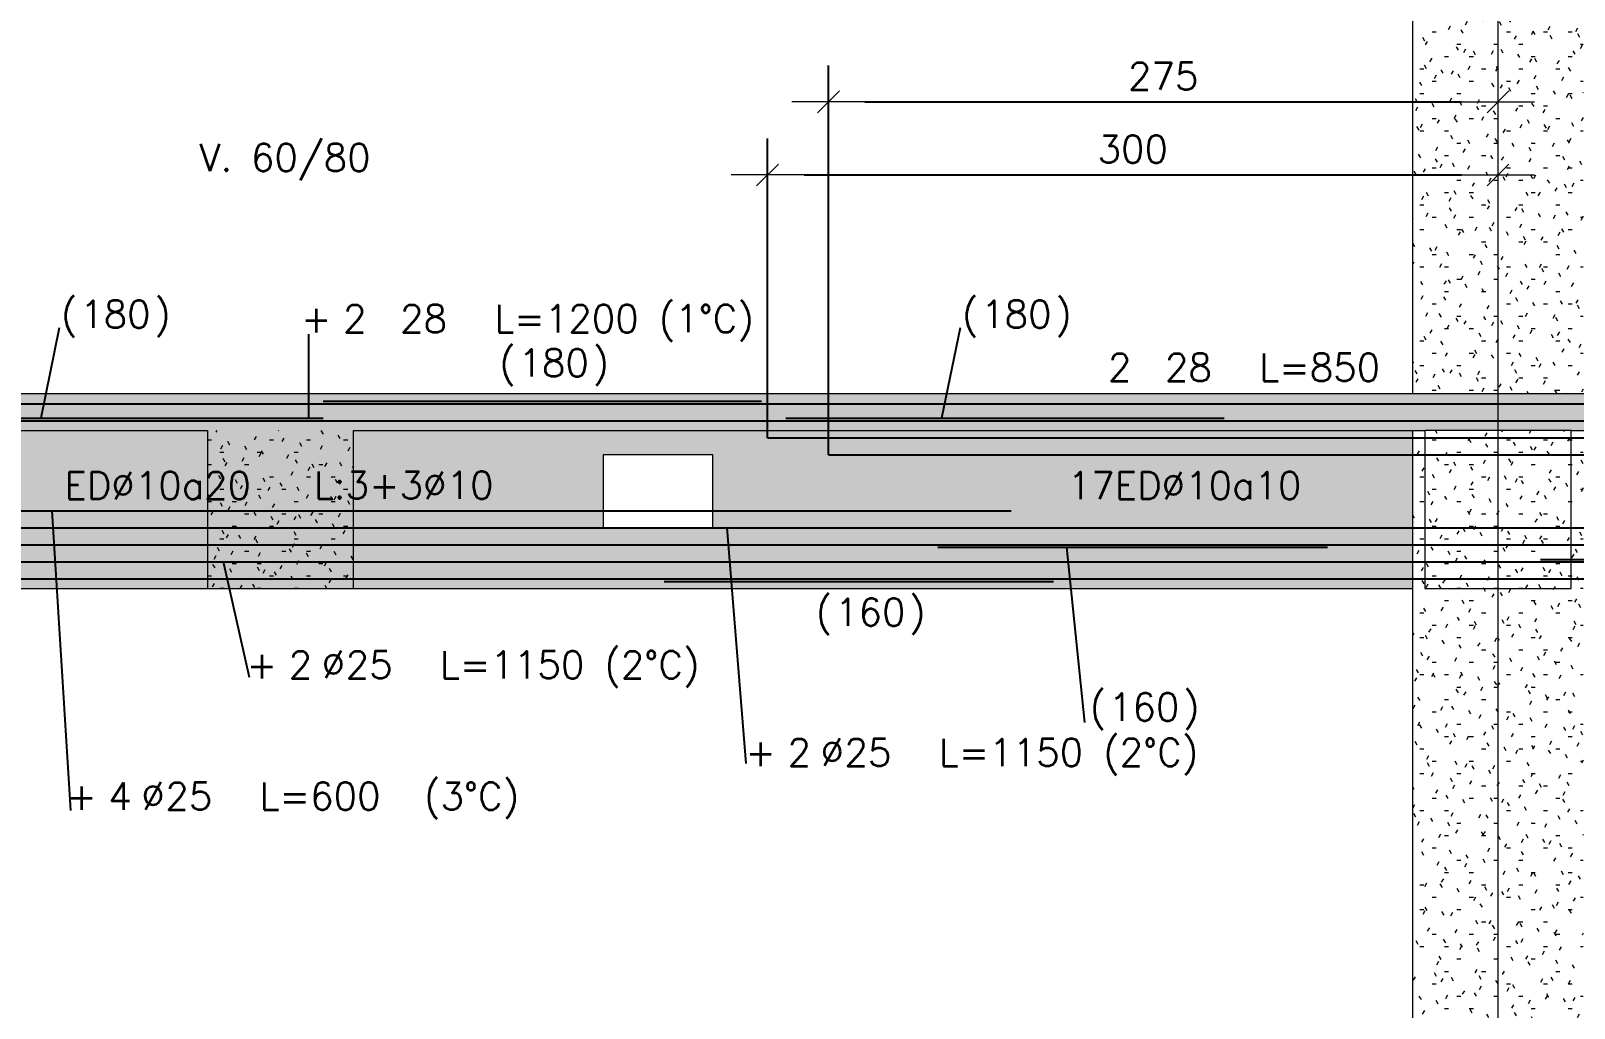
# Model space of a CAD drawing. Extents: x -3544 to 11711, y -11366 to 8565.
# Drawn here: x 3784 to 4418, y 2767 to 3168 of the extents above; entities that cross this region are included whole.
import ezdxf
from ezdxf.enums import TextEntityAlignment as Align

# ---------------------------------------------------------------- set-up
doc = ezdxf.new("R2010")
doc.units = 0
doc.header["$LTSCALE"] = 30
doc.header["$MEASUREMENT"] = 0
doc.linetypes.add('EJE2$0$RLE-PROYECCION', pattern=[0.71438, 0.47625, -0.23813])
doc.layers.get('0').update_dxf_attribs({"linetype": 'CONTINUOUS'})
doc.layers.add('EJE2$0$RLA-ACHURADO', color=30, linetype='EJE2$0$RLE-PROYECCION', lineweight=15, transparency=0.7)
for name, color, linetype, lineweight in [('EJE2$0$RLA-CONTORNO', 30, 'CONTINUOUS', 15), ('EJE2$0$RLA-COTAS', 7, 'CONTINUOUS', 9), ('EJE2$0$RLA-EJES', 1, 'CONTINUOUS', 9), ('EJE2$0$RLA-TEXTOS-1', 9, 'CONTINUOUS', 9)]:
    doc.layers.add(name, color=color, linetype=linetype, lineweight=lineweight)
doc.layers.add('EJE2$0$RLA-FE', color=7, linetype='CONTINUOUS')
doc.layers.add('EJE2$0$RLA-TEXTOS-FE', color=9, linetype='CONTINUOUS')
doc.styles.add('EJE2$0$RomanS', font='romans.shx', dxfattribs={"height": 11.25})
doc.dimstyles.new('EJE2$0$ING-50', dxfattribs={"dimscale": 50, "dimtxt": 0.27, "dimasz": 0.3, "dimexe": 0, "dimexo": 0, "dimgap": 0.1, "dimtad": 1, "dimdec": 1, "dimzin": 12, "dimdsep": 46, "dimtxsty": 'EJE2$0$RomanS', "dimblk": 'EJE2$0$TICK1', "dimblk1": 'EJE2$0$TICK1', "dimblk2": 'EJE2$0$TICK1', "dimcen": 0.09, "dimclrd": 2, "dimclre": 1, "dimclrt": 3, "dimadec": 0, "dimazin": 0, "dimtfac": 1, "dimtdec": 0, "dimtix": 1, "dimtmove": 2, "dimatfit": 3, "dimldrblk": 'EJE2$0$TICK1', "dimfxl": 0, "dimfxlon": 1, "dimtolj": 1, "dimtzin": 0, "dimarcsym": 0})
pattern_1 = [(0, (-1898.762, -1266.802), (20.32, 5.08), [1.676, -13.564, 1.676, -13.564, -81.28]), (0, (-1898.762, -1266.802), (20.32, 5.08), [-30.48, 1.676, -28.804, 1.676, -13.564, -35.56]), (0, (-1898.762, -1266.802), (20.32, 5.08), [-76.2, 1.676, -8.484, 1.676, -23.724]), (120, (-1891.142, -1264.262), (-14.559409, 15.057636), [1.676, -13.564, 1.676, -13.564, -81.28]), (120, (-1891.142, -1264.262), (-14.559409, 15.057636), [-30.48, 1.676, -28.804, 1.676, -13.564, -35.56]), (120, (-1891.142, -1264.262), (-14.559409, 15.057636), [-76.2, 1.676, -8.484, 1.676, -23.724]), (240, (-1888.602, -1254.102), (-5.760591, -20.137636), [1.676, -13.564, 1.676, -13.564, -81.28]), (240, (-1888.602, -1254.102), (-5.760591, -20.137636), [-30.48, 1.676, -28.804, 1.676, -13.564, -35.56]), (240, (-1888.602, -1254.102), (-5.760591, -20.137636), [-76.2, 1.676, -8.484, 1.676, -23.724])]

# ---------------------------------------------------------------- blocks, each defined once
blk = doc.blocks.new('*U242')
at = {"layer": 'EJE2$0$RLA-FE'}
for p, q in [((0, 0), (1068.21, 0)), ((1068.21, 0), (1118.21, 0)), ((1118.21, 0), (1150, 0)), ((1150, 0), (1150, 0))]:
    blk.add_line(p, q, dxfattribs=at)
at = {"layer": 'EJE2$0$RLA-FE', "color": 3, "style": 'EJE2$0$RomanS', "flags": 8}
for tag, p in [('F=', (546.1, 9.32)), ('NUM', (560.51, 9.32))]:
    blk.add_attdef(tag, text='', height=11.25, dxfattribs=at).set_placement(p, align=Align.RIGHT)
at = {"layer": 'EJE2$0$RLA-FE', "color": 3, "style": 'EJE2$0$RomanS'}
for tag, p, flags in [('PHI', (564.41, 9.54), 14), ('DIAM', (574.26, 9.32), 12), ('MINUS', (596.28, 9.32), 13), ('MARK', (609.68, 9.32), 13), ('TEXTO_FE1', (612.98, 9.32), 8), ('TEXTO_FE2', (680.5, 9.34), 8), ('TIPO', (573.8, -75.78), 13), ('NVECES', (559.93, -94.72), 13), ('NUMFE', (563.86, -114.48), 13), ('CAPA', (572.06, -133.6), 13), ('DESPLAZA', (278.34, -151.59), 13), ('ESPACIO', (284.39, -169.95), 13), ('CANT', (298.23, -188.75), 13)]:
    blk.add_attdef(tag, p, '', height=11.25, dxfattribs=dict(at, flags=flags))
blk = doc.blocks.new('*U240')
at = {"layer": 'EJE2$0$RLA-FE'}
for q in [(0, 0), (768.21, 0)]:
    blk.add_line((0, 0), q, dxfattribs=at)
at = {"layer": 'EJE2$0$RLA-FE', "color": 3, "style": 'EJE2$0$RomanS', "flags": 8}
for tag, p in [('F=', (317.56, 9.32)), ('NUM', (331.97, 9.32))]:
    blk.add_attdef(tag, text='', height=11.25, dxfattribs=at).set_placement(p, align=Align.RIGHT)
at = {"layer": 'EJE2$0$RLA-FE', "color": 3, "style": 'EJE2$0$RomanS'}
for tag, p, flags in [('PHI', (335.87, 9.54), 14), ('DIAM', (345.72, 9.32), 12), ('MINUS', (367.74, 9.32), 13), ('MARK', (381.13, 9.32), 13), ('TEXTO_FE1', (384.43, 9.32), 8), ('TEXTO_FE2', (451.96, 9.34), 8), ('TIPO', (423.8, -75.78), 13), ('NVECES', (409.93, -94.72), 13), ('NUMFE', (413.86, -114.48), 13), ('CAPA', (422.06, -133.6), 13), ('DESPLAZA', (278.34, -151.59), 13), ('ESPACIO', (284.39, -169.95), 13), ('CANT', (298.23, -188.75), 13)]:
    blk.add_attdef(tag, p, '', height=11.25, dxfattribs=dict(at, flags=flags))
blk = doc.blocks.new('*U37')
at = {"layer": 'EJE2$0$RLA-FE', "color": 6}
blk.add_line((0, 1), (180, 1), dxfattribs=at)
at = {"layer": 'EJE2$0$RLA-FE', "color": 3, "style": 'EJE2$0$RomanS', "flags": 8}
for tag, p in [('(', (75.66, 11.14)), ('EMP', (94.68, 11.14)), (')', (113.99, 11.14))]:
    blk.add_attdef(tag, text='', height=11.25, dxfattribs=at).set_placement(p, align=Align.CENTER)
blk = doc.blocks.new('*U241')
at = {"layer": 'EJE2$0$RLA-FE'}
for p, q in [((0, 0), (1068.21, 0)), ((1068.21, 0), (1118.21, 0)), ((1118.21, 0), (1150, 0)), ((1150, 0), (1150, 0))]:
    blk.add_line(p, q, dxfattribs=at)
at = {"layer": 'EJE2$0$RLA-FE', "color": 3, "style": 'EJE2$0$RomanS', "flags": 8}
for tag, p in [('F=', (421.48, 36.32)), ('NUM', (435.89, 36.32))]:
    blk.add_attdef(tag, text='', height=11.25, dxfattribs=at).set_placement(p, align=Align.RIGHT)
at = {"layer": 'EJE2$0$RLA-FE', "color": 3, "style": 'EJE2$0$RomanS'}
for tag, p, flags in [('PHI', (439.78, 36.54), 14), ('DIAM', (449.64, 36.32), 12), ('MINUS', (471.66, 36.32), 13), ('MARK', (485.05, 36.32), 13), ('TEXTO_FE1', (488.35, 36.32), 8), ('TEXTO_FE2', (555.87, 36.34), 8), ('TIPO', (573.8, -75.78), 13), ('NVECES', (559.93, -94.72), 13), ('NUMFE', (563.86, -114.48), 13), ('CAPA', (572.06, -133.6), 13), ('DESPLAZA', (278.34, -151.59), 13), ('ESPACIO', (284.39, -169.95), 13), ('CANT', (298.23, -188.75), 13)]:
    blk.add_attdef(tag, p, '', height=11.25, dxfattribs=dict(at, flags=flags))
blk = doc.blocks.new('*U107')
at = {"layer": 'EJE2$0$RLA-FE'}
for p, q in [((0, 0), (0, 0)), ((0, 0), (468.21, 0)), ((468.21, 0), (518.21, 0)), ((518.21, 0), (550, 0)), ((550, 0), (550, 0))]:
    blk.add_line(p, q, dxfattribs=at)
at = {"layer": 'EJE2$0$RLA-FE', "color": 3, "style": 'EJE2$0$RomanS', "flags": 8}
for tag, p in [('F=', (183.44, 36.32)), ('NUM', (197.85, 36.32))]:
    blk.add_attdef(tag, text='', height=11.25, dxfattribs=at).set_placement(p, align=Align.RIGHT)
at = {"layer": 'EJE2$0$RLA-FE', "color": 3, "style": 'EJE2$0$RomanS'}
for tag, p, flags in [('PHI', (201.74, 36.54), 14), ('DIAM', (211.6, 36.32), 12), ('MINUS', (233.62, 36.32), 13), ('MARK', (247.01, 36.32), 13), ('TEXTO_FE1', (250.31, 36.32), 8), ('TEXTO_FE2', (317.83, 36.34), 8), ('TIPO', (273.8, -75.78), 13), ('NVECES', (259.93, -94.72), 13), ('NUMFE', (263.86, -114.48), 13), ('CAPA', (272.06, -133.6), 13), ('DESPLAZA', (278.34, -151.59), 13), ('ESPACIO', (284.39, -169.95), 13), ('CANT', (298.23, -188.75), 13)]:
    blk.add_attdef(tag, p, '', height=11.25, dxfattribs=dict(at, flags=flags))
blk = doc.blocks.new('*U42')
at = {"layer": 'EJE2$0$RLA-FE', "color": 6}
blk.add_line((0, 1), (180, 1), dxfattribs=at)
at = {"layer": 'EJE2$0$RLA-FE', "color": 3, "style": 'EJE2$0$RomanS', "flags": 8}
for tag, p in [('(', (75.66, 38.14)), (')', (113.99, 38.14)), ('EMP', (94.68, 38.14))]:
    blk.add_attdef(tag, text='', height=11.25, dxfattribs=at).set_placement(p, align=Align.CENTER)
blk = doc.blocks.new('EJE2$0$TICK1')
for points in [[(-1, 0), (1, 0)], [(-0.3, -0.3), (0.3, 0.3)]]:
    blk.add_lwpolyline(points)
blk = doc.blocks.new('*D124')
at = {"layer": 'EJE2$0$RLA-COTAS', "color": 2, "lineweight": -2, "transparency": 16777216}
blk.add_line((1320.48, 877), (1590.48, 877), dxfattribs=at)
at = {"layer": 'EJE2$0$RLA-COTAS', "color": 2, "lineweight": -2, "transparency": 16777216, "xscale": 15, "yscale": 15, "zscale": 15, "rotation": 180}
blk.add_blockref('EJE2$0$TICK1', (1305.48, 877), dxfattribs=at)
at = {"layer": 'EJE2$0$RLA-COTAS', "color": 2, "lineweight": -2, "transparency": 16777216, "xscale": 15, "yscale": 15, "zscale": 15}
blk.add_blockref('EJE2$0$TICK1', (1605.48, 877), dxfattribs=at)
at = {"layer": 'EJE2$0$RLA-COTAS', "color": 3, "transparency": 16777216, "insert": (1455.48, 887.63), "char_height": 11.25, "attachment_point": 5, "style": 'EJE2$0$RomanS'}
blk.add_mtext('\\A1;300', dxfattribs=at)
blk = doc.blocks.new('*U128')
at = {"layer": 'EJE2$0$RLA-FE'}
for q in [(0, 0), (1068.21, 0)]:
    blk.add_line((0, 0), q, dxfattribs=at)
at = {"layer": 'EJE2$0$RLA-FE', "color": 3, "style": 'EJE2$0$RomanS'}
for tag, p, flags in [('PHI', (473.39, 96.54), 14), ('DIAM', (483.24, 96.32), 12), ('MINUS', (505.26, 96.32), 13), ('MARK', (518.65, 96.32), 13), ('TEXTO_FE1', (521.95, 96.32), 8), ('TEXTO_FE2', (589.47, 96.34), 8), ('TIPO', (573.8, -75.78), 13), ('NVECES', (559.93, -94.72), 13), ('NUMFE', (563.86, -114.48), 13), ('CAPA', (572.06, -133.6), 13), ('DESPLAZA', (278.34, -151.59), 13), ('ESPACIO', (284.39, -169.95), 13), ('CANT', (298.23, -188.75), 13)]:
    blk.add_attdef(tag, p, '', height=11.25, dxfattribs=dict(at, flags=flags))
at = {"layer": 'EJE2$0$RLA-FE', "color": 3, "style": 'EJE2$0$RomanS', "flags": 8}
for tag, p in [('F=', (455.08, 96.32)), ('NUM', (469.49, 96.32))]:
    blk.add_attdef(tag, text='', height=11.25, dxfattribs=at).set_placement(p, align=Align.RIGHT)
blk = doc.blocks.new('*D122')
at = {"layer": 'EJE2$0$RLA-COTAS', "color": 2, "lineweight": -2, "transparency": 16777216}
blk.add_line((1345.48, 907), (1590.48, 907), dxfattribs=at)
at = {"layer": 'EJE2$0$RLA-COTAS', "color": 2, "lineweight": -2, "transparency": 16777216, "xscale": 15, "yscale": 15, "zscale": 15, "rotation": 180}
blk.add_blockref('EJE2$0$TICK1', (1330.48, 907), dxfattribs=at)
at = {"layer": 'EJE2$0$RLA-COTAS', "color": 2, "lineweight": -2, "transparency": 16777216, "xscale": 15, "yscale": 15, "zscale": 15}
blk.add_blockref('EJE2$0$TICK1', (1605.48, 907), dxfattribs=at)
at = {"layer": 'EJE2$0$RLA-COTAS', "color": 3, "transparency": 16777216, "insert": (1467.98, 917.63), "char_height": 11.25, "attachment_point": 5, "style": 'EJE2$0$RomanS'}
blk.add_mtext('\\A1;275', dxfattribs=at)
blk = doc.blocks.new('*U239')
at = {"layer": 'EJE2$0$RLA-FE'}
for q in [(0, 0), (1118.21, 0)]:
    blk.add_line((0, 0), q, dxfattribs=at)
at = {"layer": 'EJE2$0$RLA-FE', "color": 3, "style": 'EJE2$0$RomanS', "flags": 8}
for tag, p in [('F=', (493.76, 66.32)), ('NUM', (508.17, 66.32))]:
    blk.add_attdef(tag, text='', height=11.25, dxfattribs=at).set_placement(p, align=Align.RIGHT)
at = {"layer": 'EJE2$0$RLA-FE', "color": 3, "style": 'EJE2$0$RomanS'}
for tag, p, flags in [('PHI', (512.06, 66.54), 14), ('DIAM', (521.92, 66.32), 12), ('MINUS', (543.94, 66.32), 13), ('MARK', (557.33, 66.32), 13), ('TEXTO_FE1', (560.63, 66.32), 8), ('TEXTO_FE2', (628.15, 66.34), 8), ('TIPO', (598.8, -75.78), 13), ('NVECES', (584.93, -94.72), 13), ('NUMFE', (588.86, -114.48), 13), ('CAPA', (597.06, -133.6), 13), ('DESPLAZA', (278.34, -151.59), 13), ('ESPACIO', (284.39, -169.95), 13), ('CANT', (298.23, -188.75), 13)]:
    blk.add_attdef(tag, p, '', height=11.25, dxfattribs=dict(at, flags=flags))
blk = doc.blocks.new('*U238')
at = {"layer": 'EJE2$0$RLA-FE'}
for q in [(0, 0), (1018.21, 0)]:
    blk.add_line((0, 0), q, dxfattribs=at)
at = {"layer": 'EJE2$0$RLA-FE', "color": 3, "style": 'EJE2$0$RomanS', "flags": 8}
for tag, p in [('F=', (496.56, 36.32)), ('NUM', (510.97, 36.32))]:
    blk.add_attdef(tag, text='', height=11.25, dxfattribs=at).set_placement(p, align=Align.RIGHT)
at = {"layer": 'EJE2$0$RLA-FE', "color": 3, "style": 'EJE2$0$RomanS'}
for tag, p, flags in [('PHI', (514.86, 36.54), 14), ('DIAM', (524.72, 36.32), 12), ('MINUS', (546.74, 36.32), 13), ('MARK', (560.13, 36.32), 13), ('TEXTO_FE1', (563.43, 36.32), 8), ('TEXTO_FE2', (630.95, 36.34), 8), ('TIPO', (548.8, -75.78), 13), ('NVECES', (534.93, -94.72), 13), ('NUMFE', (538.86, -114.48), 13), ('CAPA', (547.06, -133.6), 13), ('DESPLAZA', (278.34, -151.59), 13), ('ESPACIO', (284.39, -169.95), 13), ('CANT', (298.23, -188.75), 13)]:
    blk.add_attdef(tag, p, '', height=11.25, dxfattribs=dict(at, flags=flags))
blk = doc.blocks.new('*U261')
at = {"layer": 'EJE2$0$RLA-FE'}
for p, q in [((0, 0), (1068.21, 0)), ((1068.21, 0), (1118.21, 0)), ((1118.21, 0), (1150, 0)), ((1150, 0), (1150, 0))]:
    blk.add_line(p, q, dxfattribs=at)
at = {"layer": 'EJE2$0$RLA-FE', "color": 3, "style": 'EJE2$0$RomanS', "flags": 8}
for tag, p in [('F=', (390.43, -19.89)), ('NUM', (404.84, -19.89))]:
    blk.add_attdef(tag, text='', height=11.25, dxfattribs=at).set_placement(p, align=Align.RIGHT)
at = {"layer": 'EJE2$0$RLA-FE', "color": 3, "style": 'EJE2$0$RomanS'}
for tag, p, flags in [('PHI', (408.74, -19.68), 12), ('DIAM', (418.59, -19.89), 12), ('MINUS', (440.61, -19.89), 13), ('MARK', (454, -19.89), 13), ('TEXTO_FE1', (457.3, -19.89), 8), ('TEXTO_FE2', (524.83, -19.88), 8), ('TIPO', (573.8, -57.92), 13), ('NVECES', (559.93, -76.86), 13), ('NUMFE', (563.86, -96.62), 13), ('CAPA', (572.06, -115.74), 13), ('DESPLAZA', (277.18, -134.17), 13), ('ESPACIO', (283.22, -152.53), 13), ('CANT', (297.06, -171.33), 13)]:
    blk.add_attdef(tag, p, '', height=11.25, dxfattribs=dict(at, flags=flags))
blk = doc.blocks.new('*U264')
at = {"layer": 'EJE2$0$RLA-FE'}
blk.add_line((0, 0), (1068.21, 0), dxfattribs=at)
at = {"layer": 'EJE2$0$RLA-FE', "color": 3, "style": 'EJE2$0$RomanS', "flags": 8}
for tag, p in [('F=', (441.1, -47.89)), ('NUM', (455.51, -47.89))]:
    blk.add_attdef(tag, text='', height=11.25, dxfattribs=at).set_placement(p, align=Align.RIGHT)
at = {"layer": 'EJE2$0$RLA-FE', "color": 3, "style": 'EJE2$0$RomanS'}
for tag, p, flags in [('PHI', (459.41, -47.68), 12), ('DIAM', (469.26, -47.89), 12), ('MINUS', (491.28, -47.89), 13), ('MARK', (504.67, -47.89), 13), ('TEXTO_FE1', (507.98, -47.89), 8), ('TEXTO_FE2', (575.5, -47.88), 8), ('TIPO', (573.8, -57.92), 13), ('NVECES', (559.93, -76.86), 13), ('NUMFE', (563.86, -96.62), 13), ('CAPA', (572.06, -115.74), 13), ('DESPLAZA', (277.18, -134.17), 13), ('ESPACIO', (283.22, -152.53), 13), ('CANT', (297.06, -171.33), 13)]:
    blk.add_attdef(tag, p, '', height=11.25, dxfattribs=dict(at, flags=flags))
blk = doc.blocks.new('*U262')
at = {"layer": 'EJE2$0$RLA-FE'}
for p, q in [((0, 0), (1068.21, 0)), ((1068.21, 0), (1118.21, 0)), ((1118.21, 0), (1150, 0)), ((1150, 0), (1150, 0))]:
    blk.add_line(p, q, dxfattribs=at)
at = {"layer": 'EJE2$0$RLA-FE', "color": 3, "style": 'EJE2$0$RomanS'}
for tag, p, flags in [('TIPO', (573.8, -57.92), 13), ('PHI', (463.24, -72.68), 12), ('DIAM', (473.1, -72.89), 12), ('MINUS', (495.12, -72.89), 13), ('MARK', (508.51, -72.89), 13), ('TEXTO_FE1', (511.81, -72.89), 8), ('TEXTO_FE2', (579.33, -72.88), 8), ('NVECES', (559.93, -76.86), 13), ('NUMFE', (563.86, -96.62), 13), ('CAPA', (572.06, -115.74), 13), ('DESPLAZA', (277.18, -134.17), 13), ('ESPACIO', (283.22, -152.53), 13), ('CANT', (297.06, -171.33), 13)]:
    blk.add_attdef(tag, p, '', height=11.25, dxfattribs=dict(at, flags=flags))
at = {"layer": 'EJE2$0$RLA-FE', "color": 3, "style": 'EJE2$0$RomanS', "flags": 8}
for tag, p in [('F=', (444.94, -72.89)), ('NUM', (459.35, -72.89))]:
    blk.add_attdef(tag, text='', height=11.25, dxfattribs=at).set_placement(p, align=Align.RIGHT)
blk = doc.blocks.new('*U141')
at = {"layer": 'EJE2$0$RLA-FE'}
blk.add_line((0, 0), (1068.21, 0), dxfattribs=at)
at = {"layer": 'EJE2$0$RLA-FE', "color": 3, "style": 'EJE2$0$RomanS'}
for tag, p, flags in [('TIPO', (573.8, -57.92), 13), ('NVECES', (559.93, -76.86), 13), ('PHI', (501.74, -97.68), 12), ('DIAM', (511.6, -97.89), 12), ('MINUS', (533.62, -97.89), 13), ('MARK', (547.01, -97.89), 13), ('TEXTO_FE1', (550.31, -97.89), 8), ('NUMFE', (563.86, -96.62), 13), ('TEXTO_FE2', (617.83, -97.88), 8), ('CAPA', (572.06, -115.74), 13), ('DESPLAZA', (277.18, -134.17), 13), ('ESPACIO', (283.22, -152.53), 13), ('CANT', (297.06, -171.33), 13)]:
    blk.add_attdef(tag, p, '', height=11.25, dxfattribs=dict(at, flags=flags))
at = {"layer": 'EJE2$0$RLA-FE', "color": 3, "style": 'EJE2$0$RomanS', "flags": 8}
for tag, p in [('F=', (483.44, -97.89)), ('NUM', (497.85, -97.89))]:
    blk.add_attdef(tag, text='', height=11.25, dxfattribs=at).set_placement(p, align=Align.RIGHT)
blk = doc.blocks.new('*U263')
at = {"layer": 'EJE2$0$RLA-FE'}
for p, q in [((0, 0), (0, 0)), ((0, 0), (518.21, 0)), ((518.21, 0), (568.21, 0)), ((568.21, 0), (600, 0)), ((600, 0), (600, 0))]:
    blk.add_line(p, q, dxfattribs=at)
at = {"layer": 'EJE2$0$RLA-FE', "color": 3, "style": 'EJE2$0$RomanS'}
for tag, p, flags in [('TIPO', (298.8, -57.92), 13), ('NVECES', (284.93, -76.86), 13), ('NUMFE', (288.86, -96.62), 13), ('CAPA', (297.06, -115.74), 13), ('PHI', (242.85, -122.68), 12), ('DIAM', (252.7, -122.89), 12), ('MINUS', (274.72, -122.89), 13), ('MARK', (288.11, -122.89), 13), ('TEXTO_FE1', (291.42, -122.89), 8), ('TEXTO_FE2', (358.94, -122.88), 8), ('DESPLAZA', (277.18, -134.17), 13), ('ESPACIO', (283.22, -152.53), 13), ('CANT', (297.06, -171.33), 13)]:
    blk.add_attdef(tag, p, '', height=11.25, dxfattribs=dict(at, flags=flags))
at = {"layer": 'EJE2$0$RLA-FE', "color": 3, "style": 'EJE2$0$RomanS', "flags": 8}
for tag, p in [('F=', (224.54, -122.89)), ('NUM', (238.95, -122.89))]:
    blk.add_attdef(tag, text='', height=11.25, dxfattribs=at).set_placement(p, align=Align.RIGHT)
blk = doc.blocks.new('*U136')
at = {"layer": 'EJE2$0$RLA-FE'}
for q in [(0, 0), (1018.21, 0)]:
    blk.add_line((0, 0), q, dxfattribs=at)
at = {"layer": 'EJE2$0$RLA-FE', "color": 3, "style": 'EJE2$0$RomanS', "flags": 8}
for tag, p in [('F=', (458.44, -19.89)), ('NUM', (472.85, -19.89))]:
    blk.add_attdef(tag, text='', height=11.25, dxfattribs=at).set_placement(p, align=Align.RIGHT)
at = {"layer": 'EJE2$0$RLA-FE', "color": 3, "style": 'EJE2$0$RomanS'}
for tag, p, flags in [('PHI', (476.74, -19.68), 12), ('DIAM', (486.6, -19.89), 12), ('MINUS', (508.62, -19.89), 13), ('MARK', (522.01, -19.89), 13), ('TEXTO_FE1', (525.31, -19.89), 8), ('TEXTO_FE2', (592.83, -19.88), 8), ('TIPO', (548.8, -57.92), 13), ('NVECES', (534.93, -76.86), 13), ('NUMFE', (538.86, -96.62), 13), ('CAPA', (547.06, -115.74), 13), ('DESPLAZA', (277.18, -134.17), 13), ('ESPACIO', (283.22, -152.53), 13), ('CANT', (297.06, -171.33), 13)]:
    blk.add_attdef(tag, p, '', height=11.25, dxfattribs=dict(at, flags=flags))
blk = doc.blocks.new('*U58')
at = {"layer": 'EJE2$0$RLA-FE', "color": 6}
blk.add_line((0, -1), (160, -1), dxfattribs=at)
at = {"layer": 'EJE2$0$RLA-FE', "color": 3, "style": 'EJE2$0$RomanS', "flags": 8}
for tag, p in [('(', (65.66, -19.26)), (')', (103.99, -19.26)), ('EMP', (84.68, -19.26))]:
    blk.add_attdef(tag, text='', height=11.25, dxfattribs=at).set_placement(p, align=Align.CENTER)
blk = doc.blocks.new('*U266')
at = {"layer": 'EJE2$0$RLA-FE'}
for q in [(0, 0), (918.21, 0)]:
    blk.add_line((0, 0), q, dxfattribs=at)
at = {"layer": 'EJE2$0$RLA-FE', "color": 3, "style": 'EJE2$0$RomanS', "flags": 8}
for tag, p in [('F=', (600.61, -47.89)), ('NUM', (615.02, -47.89))]:
    blk.add_attdef(tag, text='', height=11.25, dxfattribs=at).set_placement(p, align=Align.RIGHT)
at = {"layer": 'EJE2$0$RLA-FE', "color": 3, "style": 'EJE2$0$RomanS'}
for tag, p, flags in [('PHI', (618.91, -47.68), 12), ('DIAM', (628.77, -47.89), 12), ('MINUS', (650.79, -47.89), 13), ('MARK', (664.18, -47.89), 13), ('TEXTO_FE1', (667.48, -47.89), 8), ('TEXTO_FE2', (735, -47.88), 8), ('TIPO', (498.8, -57.92), 13), ('NVECES', (484.93, -76.86), 13), ('NUMFE', (488.86, -96.62), 13), ('CAPA', (497.06, -115.74), 13), ('DESPLAZA', (277.18, -134.17), 13), ('ESPACIO', (283.22, -152.53), 13), ('CANT', (297.06, -171.33), 13)]:
    blk.add_attdef(tag, p, '', height=11.25, dxfattribs=dict(at, flags=flags))
blk = doc.blocks.new('*U109')
at = {"layer": 'EJE2$0$RLA-FE', "color": 6}
blk.add_line((0, 1), (190, 1), dxfattribs=at)
at = {"layer": 'EJE2$0$RLA-FE', "color": 3, "style": 'EJE2$0$RomanS', "flags": 8}
for tag, p in [('(', (80.66, 9.14)), ('EMP', (99.68, 9.14)), (')', (119, 9.14))]:
    blk.add_attdef(tag, text='', height=11.25, dxfattribs=at).set_placement(p, align=Align.CENTER)
blk = doc.blocks.new('*U265')
at = {"layer": 'EJE2$0$RLA-FE'}
for p, q in [((0, 0), (0, 0)), ((0, 0), (518.21, 0)), ((518.21, 0), (568.21, 0)), ((568.21, 0), (600, 0)), ((600, 0), (600, 0))]:
    blk.add_line(p, q, dxfattribs=at)
at = {"layer": 'EJE2$0$RLA-FE', "color": 3, "style": 'EJE2$0$RomanS'}
for tag, p, flags in [('TIPO', (298.8, -57.92), 13), ('PHI', (316.59, -72.68), 12), ('DIAM', (326.45, -72.89), 12), ('MINUS', (348.46, -72.89), 13), ('MARK', (361.86, -72.89), 13), ('TEXTO_FE1', (365.16, -72.89), 8), ('TEXTO_FE2', (432.68, -72.88), 8), ('NVECES', (284.93, -76.86), 13), ('NUMFE', (288.86, -96.62), 13), ('CAPA', (297.06, -115.74), 13), ('DESPLAZA', (277.18, -134.17), 13), ('ESPACIO', (283.22, -152.53), 13), ('CANT', (297.06, -171.33), 13)]:
    blk.add_attdef(tag, p, '', height=11.25, dxfattribs=dict(at, flags=flags))
at = {"layer": 'EJE2$0$RLA-FE', "color": 3, "style": 'EJE2$0$RomanS', "flags": 8}
for tag, p in [('F=', (298.29, -72.89)), ('NUM', (312.69, -72.89))]:
    blk.add_attdef(tag, text='', height=11.25, dxfattribs=at).set_placement(p, align=Align.RIGHT)
blk = doc.blocks.new('*U69')
at = {"layer": 'EJE2$0$RLA-FE', "color": 6}
blk.add_line((0, -1), (160, -1), dxfattribs=at)
at = {"layer": 'EJE2$0$RLA-FE', "color": 3, "style": 'EJE2$0$RomanS', "flags": 8}
for tag, p in [('(', (65.66, -72.26)), ('EMP', (84.68, -72.26)), (')', (103.99, -72.26))]:
    blk.add_attdef(tag, text='', height=11.25, dxfattribs=at).set_placement(p, align=Align.CENTER)
blk = doc.blocks.new('EJE2')
at = {"layer": 'EJE2$0$RLA-ACHURADO'}
h = blk.add_hatch(dxfattribs=at)
h.set_pattern_fill('FP_1', color=256, style=0, pattern_type=2)
h.set_pattern_definition(pattern_1)
h.paths.add_polyline_path([(1640.48, 787), (1640.48, 1173), (1635.48, 1173), (1635.48, 1108), (1575.48, 1108), (1575.48, 1173), (1570.48, 1173), (1570.48, 787), (1635.48, 787)], flags=0)
h = blk.add_hatch(dxfattribs=at)
h.set_pattern_fill('FP_1', color=256, style=0, pattern_type=2)
h.set_pattern_definition(pattern_1)
h.paths.add_polyline_path([(-30.16, 772), (2135.48, 772), (2135.48, 787), (-1734.52, 787), (-1734.52, 772), (-726.61, 772)], flags=0)
h.paths.add_polyline_path([(-2429.52, 772), (-2054.52, 772), (-2054.52, 787), (-2429.52, 787)], flags=0)
h = blk.add_hatch(dxfattribs=at)
h.set_pattern_fill('FP_1', color=256, style=0, pattern_type=2)
h.set_pattern_definition([(0, (1101.238, -1675.1674), (20.32, 5.08), [1.676, -13.564, 1.676, -13.564, -81.28]), (0, (1101.238, -1675.1674), (20.32, 5.08), [-30.48, 1.676, -28.804, 1.676, -13.564, -35.56]), (0, (1101.238, -1675.1674), (20.32, 5.08), [-76.2, 1.676, -8.484, 1.676, -23.724]), (120, (1108.858, -1672.6274), (-14.559409, 15.057636), [1.676, -13.564, 1.676, -13.564, -81.28]), (120, (1108.858, -1672.6274), (-14.559409, 15.057636), [-30.48, 1.676, -28.804, 1.676, -13.564, -35.56]), (120, (1108.858, -1672.6274), (-14.559409, 15.057636), [-76.2, 1.676, -8.484, 1.676, -23.724]), (240, (1111.398, -1662.4674), (-5.760591, -20.137636), [1.676, -13.564, 1.676, -13.564, -81.28]), (240, (1111.398, -1662.4674), (-5.760591, -20.137636), [-30.48, 1.676, -28.804, 1.676, -13.564, -35.56]), (240, (1111.398, -1662.4674), (-5.760591, -20.137636), [-76.2, 1.676, -8.484, 1.676, -23.724])])
h.paths.add_polyline_path([(1237.98, 762), (1282.98, 762), (1282.98, 732), (1237.98, 732)])
h.paths.add_polyline_path([(1570.48, 707), (1570.48, 772), (640.48, 772), (640.48, 707)])
h.paths.add_polyline_path([(972.98, 762), (972.98, 732), (927.98, 732), (927.98, 762)])
h = blk.add_hatch(dxfattribs=at)
h.set_pattern_fill('FP_1', color=256, style=0, pattern_type=2)
h.set_pattern_definition(pattern_1)
h.paths.add_polyline_path([(1135.48, 707), (1135.48, 772), (1075.48, 772), (1075.48, 707)], flags=0)
h = blk.add_hatch(dxfattribs=at)
h.set_pattern_fill('FP_1', color=256, style=0, pattern_type=2)
h.set_pattern_definition(pattern_1)
h.paths.add_polyline_path([(1640.48, 391), (1640.48, 772), (1635.48, 772), (1635.48, 707), (1575.48, 707), (1575.48, 772), (1570.48, 772), (1570.48, 391), (1635.48, 391)], flags=0)
h = blk.add_hatch(dxfattribs=at)
h.set_pattern_fill('FP_1', color=256, style=0, pattern_type=2)
h.set_pattern_definition(pattern_1)
h.paths.add_polyline_path([(1635.48, 707), (1635.48, 772), (1575.48, 772), (1575.48, 707)], flags=0)
at = {"layer": 'EJE2$0$RLA-CONTORNO'}
for p, q in [((1570.48, 787), (1570.48, 1173)), ((2720.48, 787), (-1734.52, 787)), ((635.48, 772), (1075.48, 772)), ((1075.48, 772), (1075.48, 707)), ((1135.48, 772), (1575.48, 772)), ((1135.48, 707), (1135.48, 772)), ((1570.48, 391), (1570.48, 772)), ((1575.48, 772), (1575.48, 707)), ((1635.48, 772), (1575.49, 772)), ((1635.48, 772), (2075.48, 772)), ((1635.48, 707), (1635.48, 772)), ((640.48, 707), (1075.48, 707)), ((1075.48, 707), (1135.48, 707)), ((1135.48, 707), (1570.48, 707)), ((1575.48, 707), (1635.48, 707))]:
    blk.add_line(p, q, dxfattribs=at)
blk.add_lwpolyline([(1237.98, 732), (1282.98, 732), (1282.98, 762), (1237.98, 762)], close=True, dxfattribs=at)
at = {"layer": 'EJE2$0$RLA-EJES'}
blk.add_line((1605.48, -598.79), (1605.48, 1460.5), dxfattribs=at)
at = {"layer": 'EJE2$0$RLA-FE', "color": 1}
for p, q in [((1330.48, 762), (1330.48, 922)), ((1305.48, 769), (1305.48, 892))]:
    blk.add_line(p, q, dxfattribs=at)
at = {"layer": 'EJE2$0$RLA-FE', "color": 2}
for p, q in [((1014.62, 814.14), (1007.03, 777)), ((1116.97, 811.58), (1116.97, 777)), ((1384.62, 814.14), (1376.86, 777)), ((1019.32, 615.78), (1011.68, 739)), ((1296.7, 635.2), (1288.88, 732)), ((1435.76, 652.03), (1428.35, 724)), ((1092.72, 670.51), (1082.01, 718))]:
    blk.add_line(p, q, dxfattribs=at)
ref = blk.add_blockref('*U42', (1312.98, 776))
ref.add_attrib('EMP', '180', dxfattribs={"layer": 'EJE2$0$RLA-FE', "color": 3, "height": 11.25, "style": 'EJE2$0$RomanS'}).set_placement((1407.66, 814.14), align=Align.CENTER)
ref.add_attrib('(', '(', dxfattribs={"layer": 'EJE2$0$RLA-FE', "color": 3, "height": 11.25, "style": 'EJE2$0$RomanS'}).set_placement((1388.64, 814.14), align=Align.CENTER)
ref.add_attrib(')', ')', dxfattribs={"layer": 'EJE2$0$RLA-FE', "color": 3, "height": 11.25, "style": 'EJE2$0$RomanS'}).set_placement((1426.98, 814.14), align=Align.CENTER)
ref = blk.add_blockref('*U69', (1375.48, 725))
ref.add_attrib('EMP', '160', dxfattribs={"layer": 'EJE2$0$RLA-FE', "color": 3, "height": 11.25, "style": 'EJE2$0$RomanS'}).set_placement((1460.16, 652.74), align=Align.CENTER)
ref.add_attrib('(', '(', dxfattribs={"layer": 'EJE2$0$RLA-FE', "color": 3, "height": 11.25, "style": 'EJE2$0$RomanS'}).set_placement((1441.14, 652.74), align=Align.CENTER)
ref.add_attrib(')', ')', dxfattribs={"layer": 'EJE2$0$RLA-FE', "color": 3, "height": 11.25, "style": 'EJE2$0$RomanS'}).set_placement((1479.48, 652.74), align=Align.CENTER)
ref = blk.add_blockref('*U58', (1262.98, 711))
ref.add_attrib('EMP', '160', dxfattribs={"layer": 'EJE2$0$RLA-FE', "color": 3, "height": 11.25, "style": 'EJE2$0$RomanS'}).set_placement((1347.66, 691.74), align=Align.CENTER)
ref.add_attrib('(', '(', dxfattribs={"layer": 'EJE2$0$RLA-FE', "color": 3, "height": 11.25, "style": 'EJE2$0$RomanS'}).set_placement((1328.64, 691.74), align=Align.CENTER)
ref.add_attrib(')', ')', dxfattribs={"layer": 'EJE2$0$RLA-FE', "color": 3, "height": 11.25, "style": 'EJE2$0$RomanS'}).set_placement((1366.98, 691.74), align=Align.CENTER)
at = {"layer": 'EJE2$0$RLA-FE'}
for name, p in [('*U128', (1330.48, 762)), ('*U239', (1305.48, 769)), ('*U241', (-27.02, 776)), ('*U238', (1312.98, 776)), ('*U242', (152.98, 783)), ('*U266', (1622.98, 718)), ('*U262', (385.48, 725)), ('*U109', (1622.98, 718)), ('*U261', (272.98, 711)), ('*U136', (1262.98, 711))]:
    blk.add_blockref(name, p, dxfattribs=at)
ref = blk.add_blockref('*U42', (942.98, 776), dxfattribs=at)
ref.add_attrib('EMP', '180', dxfattribs={"color": 3, "height": 11.25, "style": 'EJE2$0$RomanS'}).set_placement((1037.66, 814.14), align=Align.CENTER)
ref.add_attrib('(', '(', dxfattribs={"color": 3, "height": 11.25, "style": 'EJE2$0$RomanS'}).set_placement((1018.64, 814.14), align=Align.CENTER)
ref.add_attrib(')', ')', dxfattribs={"color": 3, "height": 11.25, "style": 'EJE2$0$RomanS'}).set_placement((1056.98, 814.14), align=Align.CENTER)
ref = blk.add_blockref('*U107', (942.98, 776), dxfattribs=at)
ref.add_attrib('DIAM', '28', (1154.58, 812.32), dxfattribs={"color": 3, "height": 11.25, "style": 'EJE2$0$RomanS'})
ref.add_attrib('NUM', '2', dxfattribs={"color": 3, "height": 11.25, "style": 'EJE2$0$RomanS'}).set_placement((1140.83, 812.32), align=Align.RIGHT)
ref.add_attrib('TEXTO_FE1', 'L=1200', (1193.29, 812.32), dxfattribs={"color": 3, "height": 11.25, "style": 'EJE2$0$RomanS'})
ref.add_attrib('TEXTO_FE2', '(1°C)', (1260.81, 812.34), dxfattribs={"color": 3, "height": 11.25, "style": 'EJE2$0$RomanS'})
ref.add_attrib('F=', '+', dxfattribs={"color": 3, "height": 11.25, "style": 'EJE2$0$RomanS'}).set_placement((1126.42, 812.32), align=Align.RIGHT)
ref = blk.add_blockref('*U37', (1122.98, 783), dxfattribs=at)
ref.add_attrib('EMP', '180', dxfattribs={"color": 3, "height": 11.25, "style": 'EJE2$0$RomanS'}).set_placement((1217.66, 794.14), align=Align.CENTER)
ref.add_attrib('(', '(', dxfattribs={"color": 3, "height": 11.25, "style": 'EJE2$0$RomanS'}).set_placement((1198.64, 794.14), align=Align.CENTER)
ref.add_attrib(')', ')', dxfattribs={"color": 3, "height": 11.25, "style": 'EJE2$0$RomanS'}).set_placement((1236.98, 794.14), align=Align.CENTER)
ref = blk.add_blockref('*U240', (1122.98, 783), dxfattribs=at)
ref.add_attrib('DIAM', '28', (1468.7, 792.32), dxfattribs={"color": 3, "height": 11.25, "style": 'EJE2$0$RomanS'})
ref.add_attrib('NUM', '2', dxfattribs={"color": 3, "height": 11.25, "style": 'EJE2$0$RomanS'}).set_placement((1454.95, 792.32), align=Align.RIGHT)
ref.add_attrib('TEXTO_FE1', 'L=850', (1507.41, 792.32), dxfattribs={"color": 3, "height": 11.25, "style": 'EJE2$0$RomanS'})
ref = blk.add_blockref('*U263', (805.48, 739), dxfattribs=at)
ref.add_attrib('DIAM', '25', (1058.18, 616.11), dxfattribs={"color": 3, "height": 11.25, "style": 'EJE2$0$RomanS'})
ref.add_attrib('NUM', '4', dxfattribs={"color": 3, "height": 11.25, "style": 'EJE2$0$RomanS'}).set_placement((1044.43, 616.11), align=Align.RIGHT)
ref.add_attrib('TEXTO_FE1', 'L=600', (1096.9, 616.11), dxfattribs={"color": 3, "height": 11.25, "style": 'EJE2$0$RomanS'})
ref.add_attrib('TEXTO_FE2', '(3°C)', (1164.42, 616.12), dxfattribs={"color": 3, "height": 11.25, "style": 'EJE2$0$RomanS'})
ref.add_attrib('PHI', '%%C', (1048.33, 616.32), dxfattribs={"color": 3, "height": 11.25, "style": 'EJE2$0$RomanS'})
ref.add_attrib('F=', '+', dxfattribs={"color": 3, "height": 11.25, "style": 'EJE2$0$RomanS'}).set_placement((1030.02, 616.11), align=Align.RIGHT)
ref = blk.add_blockref('*U141', (825.48, 732), dxfattribs=at)
ref.add_attrib('DIAM', '25', (1337.08, 634.11), dxfattribs={"color": 3, "height": 11.25, "style": 'EJE2$0$RomanS'})
ref.add_attrib('NUM', '2', dxfattribs={"color": 3, "height": 11.25, "style": 'EJE2$0$RomanS'}).set_placement((1323.33, 634.11), align=Align.RIGHT)
ref.add_attrib('TEXTO_FE1', 'L=1150', (1375.79, 634.11), dxfattribs={"color": 3, "height": 11.25, "style": 'EJE2$0$RomanS'})
ref.add_attrib('TEXTO_FE2', '(2°C)', (1443.31, 634.12), dxfattribs={"color": 3, "height": 11.25, "style": 'EJE2$0$RomanS'})
ref.add_attrib('PHI', '%%C', (1327.23, 634.32), dxfattribs={"color": 3, "height": 11.25, "style": 'EJE2$0$RomanS'})
ref.add_attrib('F=', '+', dxfattribs={"color": 3, "height": 11.25, "style": 'EJE2$0$RomanS'}).set_placement((1308.92, 634.11), align=Align.RIGHT)
ref = blk.add_blockref('*U265', (1375.48, 725), dxfattribs=at)
ref.add_attrib('DIAM', '25', (1701.93, 652.11), dxfattribs={"color": 3, "height": 11.25, "style": 'EJE2$0$RomanS'})
ref.add_attrib('NUM', '2', dxfattribs={"color": 3, "height": 11.25, "style": 'EJE2$0$RomanS'}).set_placement((1688.18, 652.11), align=Align.RIGHT)
ref.add_attrib('TEXTO_FE1', 'L=600', (1740.64, 652.11), dxfattribs={"color": 3, "height": 11.25, "style": 'EJE2$0$RomanS'})
ref.add_attrib('TEXTO_FE2', '(2°C)', (1808.16, 652.12), dxfattribs={"color": 3, "height": 11.25, "style": 'EJE2$0$RomanS'})
ref.add_attrib('PHI', '%%C', (1692.07, 652.32), dxfattribs={"color": 3, "height": 11.25, "style": 'EJE2$0$RomanS'})
ref.add_attrib('F=', '+', dxfattribs={"color": 3, "height": 11.25, "style": 'EJE2$0$RomanS'}).set_placement((1673.77, 652.11), align=Align.RIGHT)
ref = blk.add_blockref('*U264', (662.98, 718), dxfattribs=at)
ref.add_attrib('DIAM', '25', (1132.24, 670.11), dxfattribs={"color": 3, "height": 11.25, "style": 'EJE2$0$RomanS'})
ref.add_attrib('NUM', '2', dxfattribs={"color": 3, "height": 11.25, "style": 'EJE2$0$RomanS'}).set_placement((1118.49, 670.11), align=Align.RIGHT)
ref.add_attrib('TEXTO_FE1', 'L=1150', (1170.96, 670.11), dxfattribs={"color": 3, "height": 11.25, "style": 'EJE2$0$RomanS'})
ref.add_attrib('TEXTO_FE2', '(2°C)', (1238.48, 670.12), dxfattribs={"color": 3, "height": 11.25, "style": 'EJE2$0$RomanS'})
ref.add_attrib('PHI', '%%C', (1122.39, 670.32), dxfattribs={"color": 3, "height": 11.25, "style": 'EJE2$0$RomanS'})
ref.add_attrib('F=', '+', dxfattribs={"color": 3, "height": 11.25, "style": 'EJE2$0$RomanS'}).set_placement((1104.08, 670.11), align=Align.RIGHT)
at = {"layer": 'EJE2$0$RLA-TEXTOS-1', "insert": (1107.3, 882.27), "char_height": 11.25, "width": 77.8962, "attachment_point": 5, "line_spacing_factor": 0.941778, "style": 'EJE2$0$RomanS'}
blk.add_mtext('V. 60/80', dxfattribs=at)
at = {"layer": 'EJE2$0$RLA-TEXTOS-FE', "color": 9, "style": 'EJE2$0$RomanS'}
for s, p in [('ED%%C10a20', (1055.03, 743.8)), ('L:3+3%%C10', (1156.08, 743.95)), ('17ED%%C10a10', (1476.74, 743.8))]:
    blk.add_text(s, height=11.25, dxfattribs=at).set_placement(p, align=Align.CENTER)
at = {"layer": 'EJE2$0$RLA-COTAS'}
for p1, p2, distance, picture, middle in [((1330.48, 762), (1605.48, 762), 145, '*D122', (1467.98, 917.63)), ((1305.48, 769), (1605.48, 769), 108, '*D124', (1455.48, 887.63))]:
    dim = blk.add_aligned_dim(p1=p1, p2=p2, distance=distance, dimstyle='EJE2$0$ING-50', dxfattribs=at)
    dim.commit()
    dim.dimension.update_dxf_attribs({"geometry": picture, "text_midpoint": middle})

msp = doc.modelspace()

# ---------------------------------------------------------------- block references
msp.add_blockref('EJE2', (2781.39, 2232.23))

doc.saveas('drawing.dxf')
